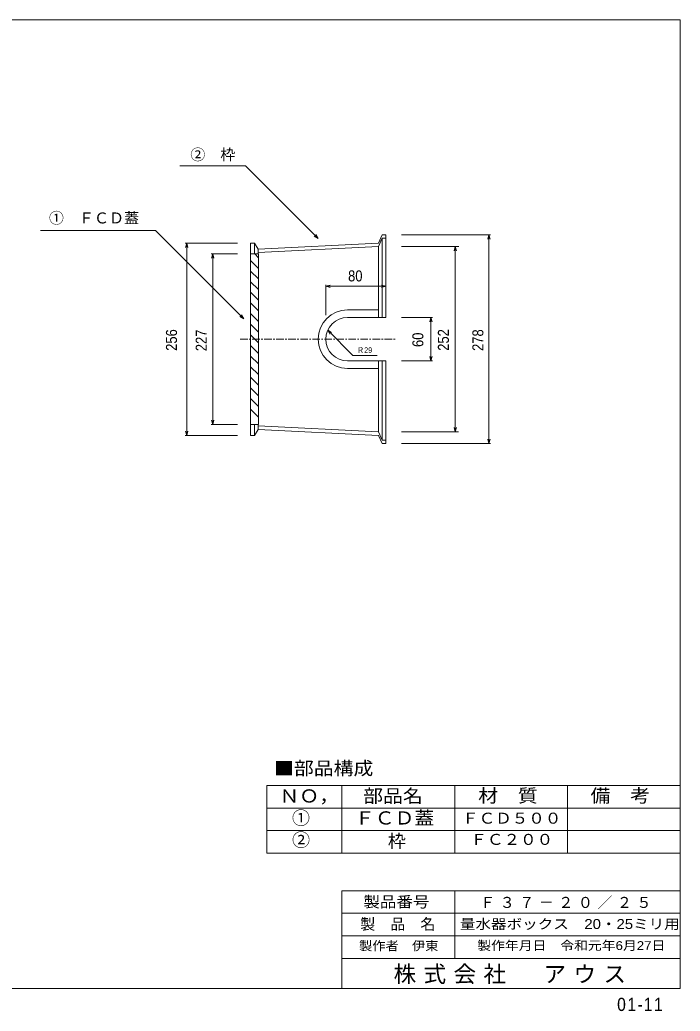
# Model space of a CAD drawing. Units: millimetres, scale not verified. Extents: x -887 to 957, y -494 to 826.
# Drawn here: x 78 to 957, y -494 to 826 of the extents above; entities that cross this region are included whole.
import ezdxf
from ezdxf.enums import TextEntityAlignment as Align

# ---------------------------------------------------------------- set-up
doc = ezdxf.new("R2010")
doc.units = ezdxf.units.MM
doc.header["$LTSCALE"] = 2
doc.linetypes.add('CHAIN1', pattern=[8, 5, -1, 1, -1])
doc.layers.add('0-0', color=7, linetype='Continuous', lineweight=20)
doc.styles.add('FGP丸ｺﾞｼｯｸ体Ca-U', font='')
doc.styles.add('ＭＳ Ｐゴシック', font='')
doc.styles.get('FGP丸ｺﾞｼｯｸ体Ca-U').set_extended_font_data('FGP丸ｺﾞｼｯｸ体Ca-U')
doc.styles.get('ＭＳ Ｐゴシック').set_extended_font_data('MS PGothic')

msp = doc.modelspace()

# ---------------------------------------------------------------- linework, layer by layer
at = {"layer": '0-0'}
for p, q in [((378.674, 631.276), (291.258, 631.276)), ((475.209, 534.741), (378.674, 631.276)), ((300.401, 528.541), (298.848, 522.746)), ((300.401, 528.541), (301.953, 522.746)), ((300.401, 528.541), (300.401, 272.541)), ((385.223, 528.541), (385.223, 272.541)), ((385.223, 528.541), (390.223, 528.541)), ((390.223, 528.541), (395.223, 520.541)), ((390.223, 528.541), (390.223, 514.041)), ((395.223, 520.541), (555.223, 528.541)), ((475.209, 534.741), (470.013, 537.741)), ((475.209, 534.741), (472.209, 539.937)), ((560.223, 539.541), (555.223, 528.541)), ((555.223, 524.036), (560.223, 535.041)), ((560.223, 539.541), (565.223, 539.541)), ((560.223, 535.041), (565.223, 535.041)), ((560.223, 535.041), (560.223, 429.541)), ((565.223, 539.541), (565.223, 429.541)), ((702.332, 539.541), (700.779, 533.746)), ((702.332, 539.541), (703.885, 533.746)), ((702.332, 539.541), (702.332, 261.541)), ((395.223, 516.036), (555.223, 524.036)), ((395.223, 520.541), (395.223, 514.041)), ((555.223, 524.036), (555.223, 429.541)), ((657.526, 524.036), (655.973, 518.24)), ((657.526, 524.036), (657.526, 277.047)), ((657.526, 524.036), (659.079, 518.24)), ((334.787, 514.041), (333.234, 508.246)), ((334.787, 514.041), (367.971, 514.041)), ((334.787, 514.041), (336.34, 508.246)), ((334.787, 514.041), (334.787, 287.041)), ((385.223, 514.041), (395.723, 514.041)), ((385.223, 505.381), (395.723, 494.881)), ((390.705, 514.041), (395.723, 509.023)), ((395.723, 514.041), (395.723, 287.041)), ((385.223, 491.239), (395.723, 480.739)), ((385.223, 477.097), (395.723, 466.597)), ((385.223, 462.954), (395.723, 452.454)), ((565.223, 471.019), (485.223, 471.019)), ((385.223, 448.812), (395.723, 438.312)), ((514.223, 439.541), (555.223, 439.541)), ((376.32, 427.611), (371.123, 430.611)), ((376.32, 427.611), (373.32, 432.807)), ((385.223, 434.67), (395.723, 424.17)), ((514.223, 429.541), (565.223, 429.541)), ((625.105, 429.541), (623.552, 423.746)), ((625.105, 429.541), (626.658, 423.746)), ((625.105, 429.541), (625.105, 371.541)), ((385.223, 420.528), (395.723, 410.028)), ((487.846, 412.642), (521.413, 379.075)), ((487.846, 412.642), (493.042, 409.642)), ((487.846, 412.642), (490.846, 407.445)), ((385.223, 406.386), (395.723, 395.886)), ((385.223, 392.244), (395.723, 381.744)), ((385.223, 378.102), (395.723, 367.602)), ((514.223, 371.541), (565.223, 371.541)), ((521.413, 379.075), (553.521, 379.075)), ((555.223, 371.541), (555.223, 277.047)), ((560.223, 371.541), (560.223, 266.041)), ((565.223, 371.541), (565.223, 261.541)), ((625.105, 371.541), (623.552, 377.337)), ((625.105, 371.541), (626.658, 377.337)), ((385.223, 363.96), (395.723, 353.46)), ((514.223, 361.541), (555.223, 361.541)), ((385.223, 349.817), (395.723, 339.317)), ((385.223, 335.675), (395.723, 325.175)), ((385.223, 321.533), (395.723, 311.033)), ((385.223, 307.391), (395.723, 296.891)), ((334.787, 287.041), (333.234, 292.837)), ((334.787, 287.041), (336.34, 292.837)), ((300.401, 272.541), (298.848, 278.337)), ((300.401, 272.541), (301.953, 278.337)), ((334.787, 287.041), (367.971, 287.041)), ((385.223, 287.041), (395.723, 287.041)), ((390.223, 287.041), (390.223, 272.541)), ((395.223, 280.541), (390.223, 272.541)), ((395.223, 287.041), (395.223, 280.541)), ((555.223, 277.047), (395.223, 285.047)), ((555.223, 272.541), (395.223, 280.541)), ((657.526, 277.047), (655.973, 282.843)), ((657.526, 277.047), (659.079, 282.843)), ((385.223, 272.541), (390.223, 272.541)), ((555.223, 277.047), (560.223, 266.041)), ((560.223, 261.541), (555.223, 272.541)), ((560.223, 266.041), (565.223, 266.041)), ((702.332, 261.541), (700.779, 267.337)), ((702.332, 261.541), (703.885, 267.337)), ((560.223, 261.541), (565.223, 261.541)), ((406.815, -193.694), (956.815, -193.694)), ((406.815, -193.694), (406.815, -283.694)), ((506.815, -193.694), (506.815, -283.694)), ((506.815, -193.694), (506.815, -283.694)), ((656.815, -193.694), (656.815, -283.694)), ((656.815, -193.694), (656.815, -283.694)), ((806.815, -193.694), (806.815, -283.694)), ((406.815, -223.694), (956.815, -223.694)), ((406.815, -253.694), (956.815, -253.694)), ((406.815, -283.694), (956.815, -283.694)), ((506.815, -333.694), (956.815, -333.694)), ((506.815, -333.694), (506.815, -463.694)), ((506.815, -333.694), (506.815, -463.694)), ((656.815, -333.694), (656.815, -423.694)), ((506.815, -363.694), (956.815, -363.694)), ((506.815, -393.694), (956.815, -393.694)), ((506.815, -423.694), (956.815, -423.694)), ((-887.261, -463.694), (956.815, -463.694))]:
    msp.add_line(p, q, dxfattribs=at)
at = {"layer": '0-0', "color": 2, "lineweight": 15}
for p, q in [((298.401, 528.541), (367.971, 528.541)), ((704.332, 539.541), (586.231, 539.541)), ((662.183, 524.036), (586.231, 524.036)), ((332.787, 514.041), (367.971, 514.041)), ((485.223, 473.019), (485.223, 432.543)), ((485.223, 471.019), (491.018, 472.572)), ((485.223, 471.019), (491.018, 469.466)), ((565.223, 471.019), (559.427, 472.572)), ((565.223, 471.019), (559.427, 469.466)), ((565.223, 473.019), (565.223, 444.749)), ((627.105, 429.541), (586.231, 429.541)), ((627.105, 371.541), (586.231, 371.541)), ((332.787, 287.041), (367.971, 287.041)), ((298.401, 272.541), (367.971, 272.541)), ((661.918, 277.047), (586.231, 277.047)), ((704.332, 261.541), (586.231, 261.541))]:
    msp.add_line(p, q, dxfattribs=at)
at = {"layer": '0-0', "linetype": 'CHAIN1'}
msp.add_line((371.428, 400.541), (578.702, 400.541), dxfattribs=at)
at = {"layer": '0-0'}
for points in [[(-887.261, 825.732), (956.815, 825.732), (956.815, -463.694)], [(376.32, 427.611), (258.594, 545.336), (105.55, 545.336)]]:
    msp.add_lwpolyline(points, dxfattribs=at)
for radius in [39, 29]:
    msp.add_arc((514.223, 400.541), radius, 90, 270, dxfattribs=at)

# ---------------------------------------------------------------- texts
at = {"layer": '0-0', "style": 'ＭＳ Ｐゴシック'}
for s, height, p in [('②\u3000枠', 14.66, (305.004, 634.607)), ('①\u3000ＦＣＤ蓋', 14.66, (116.891, 550.224)), ('①', 17.6, (440.246, -250.833)), ('②', 17.6, (440.401, -280.109)), ('枠', 17.6, (567.865, -281.603)), ('製\u3000品\u3000名', 14.66, (531.09, -389.821))]:
    msp.add_text(s, height=height, dxfattribs=at).set_placement(p, align=Align.BOTTOM_LEFT)
for s, height, width, p in [('80', 14.66, 0.9, (514.96, 473.115)), ('Ｒ29', 7.331, 0.95, (526.588, 380.136)), ('■部品構成', 17.6, 1.1, (416.538, -184.754)), ('部品名', 17.6, 1.1, (535.077, -221.577)), ('材\u3000質', 17.6, 1.1, (688.153, -221.171)), ('備\u3000考', 17.6, 1.1, (837.493, -221.171)), ('ＮＯ，', 17.6, 1.1, (423.6, -221.577)), ('ＦＣＤ蓋', 17.6, 1.1, (523.98, -250.833)), ('ＦＣＤ５００', 14.66, 1.1, (666.732, -248.816)), ('ＦＣ２００', 14.66, 1.1, (677.829, -277.063)), ('製品番号', 14.66, 1.1, (535.247, -360.161)), ('量水器ボックス\u300020・25ミリ用', 13.2, 1.15, (663.693, -388.534)), ('製作者\u3000伊東', 11.73, 1.1, (529.571, -416.514)), ('製作年月日\u3000令和元年6月27日', 11.73, 1.15, (686.874, -416.109))]:
    msp.add_text(s, height=height, dxfattribs=dict(at, width=width)).set_placement(p, align=Align.BOTTOM_LEFT)
at = {"layer": '0-0', "style": 'ＭＳ Ｐゴシック', "width": 0.9}
for s, p in [('256', (291.703, 385.065)), ('227', (331.251, 384.624)), ('252', (653.476, 385.141)), ('278', (699.375, 384.937)), ('60', (619.508, 390.172))]:
    msp.add_text(s, height=14.66, rotation=90, dxfattribs=at).set_placement(p, align=Align.BOTTOM_LEFT)
at = {"layer": '0-0', "attachment_point": 7}
for s, insert, char_height, style in [('\\T1.3;Ｆ３７－２０／２５', (690.728, -358.28), 14.66, 'ＭＳ Ｐゴシック'), ('\\T1.33;株式会社\u3000アウス', (575.505, -458.054), 21.99, 'FGP丸ｺﾞｼｯｸ体Ca-U'), ('\\T1.18;\\W0.9;01-11', (872.994, -494.013), 17.6, 'ＭＳ Ｐゴシック')]:
    msp.add_mtext(s, dxfattribs=dict(at, insert=insert, char_height=char_height, style=style))

doc.saveas('drawing.dxf')
